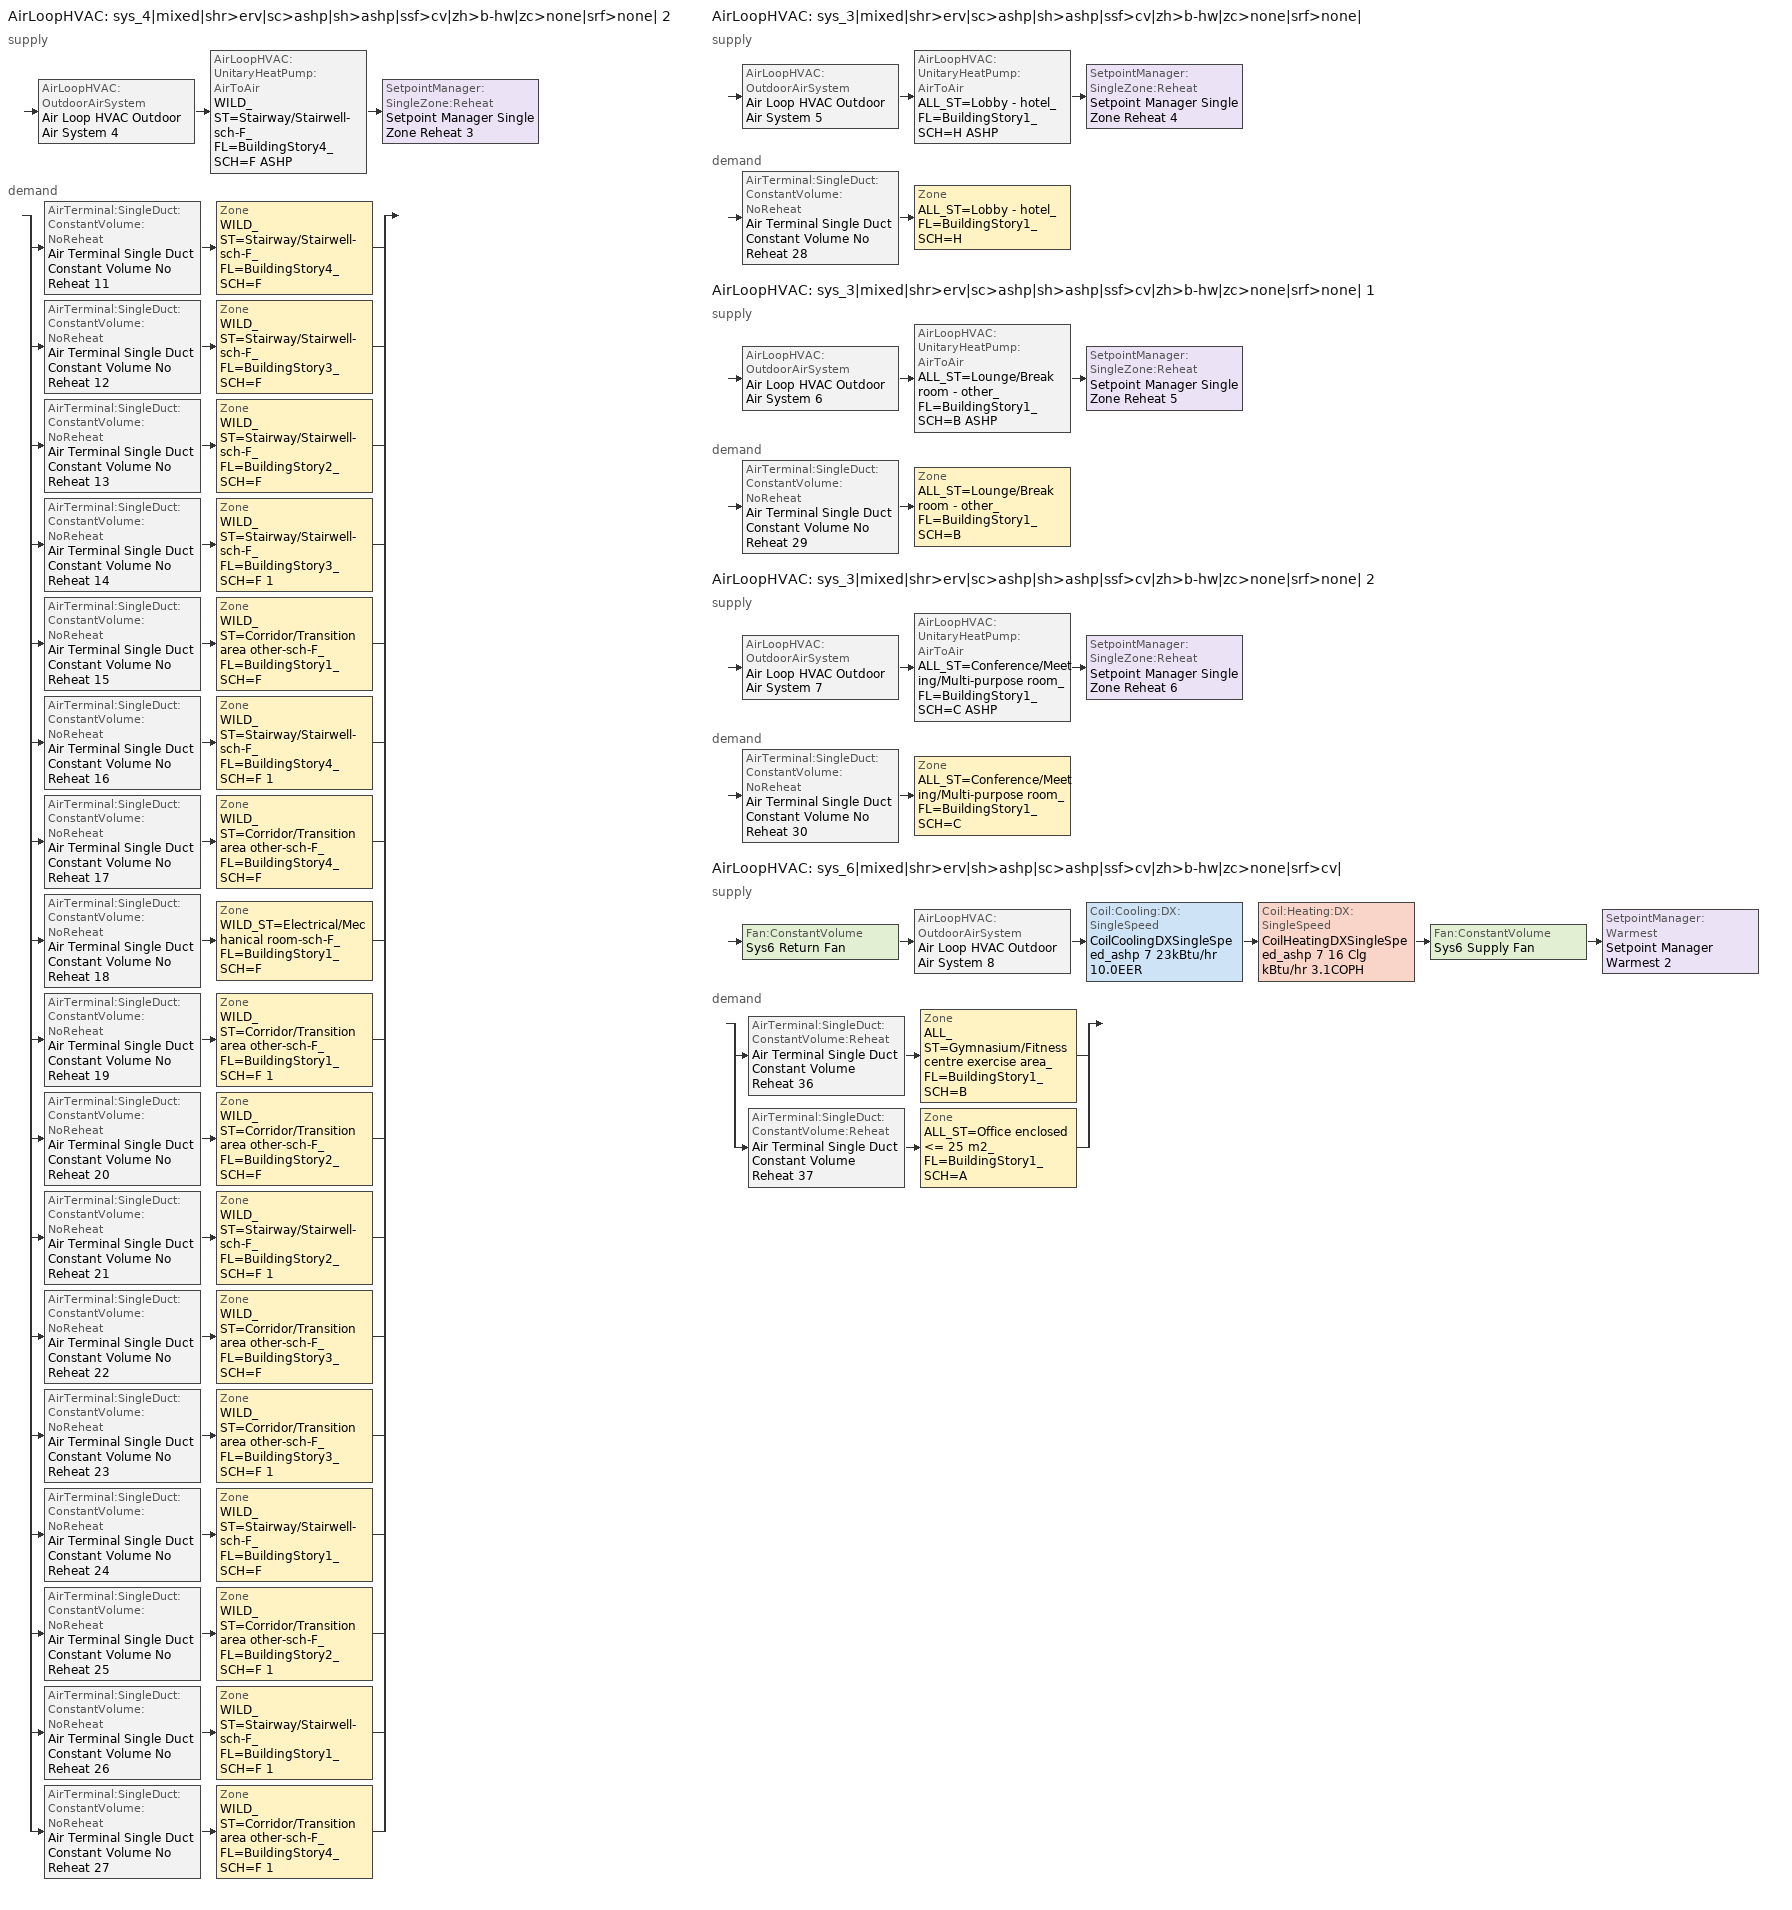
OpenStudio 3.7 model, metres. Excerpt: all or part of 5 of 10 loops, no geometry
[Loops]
AirLoopHVAC 'sys_4|mixed|shr>erv|sc>ashp|sh>ashp|ssf>cv|zh>b-hw|zc>none|srf>none| 2'
 supply: AirLoopHVAC:OutdoorAirSystem 'Air Loop HVAC Outdoor Air System 4' > AirLoopHVAC:UnitaryHeatPump:AirToAir 'WILD_ST=Stairway/Stairwell-sch-F_FL=BuildingStory4_SCH=F ASHP' > SetpointManager:SingleZone:Reheat 'Setpoint Manager Single Zone Reheat 3'
 demand: split
  | AirTerminal:SingleDuct:ConstantVolume:NoReheat 'Air Terminal Single Duct Constant Volume No Reheat 11' > Zone 'WILD_ST=Stairway/Stairwell-sch-F_FL=BuildingStory4_SCH=F'
  | AirTerminal:SingleDuct:ConstantVolume:NoReheat 'Air Terminal Single Duct Constant Volume No Reheat 12' > Zone 'WILD_ST=Stairway/Stairwell-sch-F_FL=BuildingStory3_SCH=F'
  | AirTerminal:SingleDuct:ConstantVolume:NoReheat 'Air Terminal Single Duct Constant Volume No Reheat 13' > Zone 'WILD_ST=Stairway/Stairwell-sch-F_FL=BuildingStory2_SCH=F'
  | AirTerminal:SingleDuct:ConstantVolume:NoReheat 'Air Terminal Single Duct Constant Volume No Reheat 14' > Zone 'WILD_ST=Stairway/Stairwell-sch-F_FL=BuildingStory3_SCH=F 1'
  | AirTerminal:SingleDuct:ConstantVolume:NoReheat 'Air Terminal Single Duct Constant Volume No Reheat 15' > Zone 'WILD_ST=Corridor/Transition area other-sch-F_FL=BuildingStory1_SCH=F'
  | AirTerminal:SingleDuct:ConstantVolume:NoReheat 'Air Terminal Single Duct Constant Volume No Reheat 16' > Zone 'WILD_ST=Stairway/Stairwell-sch-F_FL=BuildingStory4_SCH=F 1'
  | AirTerminal:SingleDuct:ConstantVolume:NoReheat 'Air Terminal Single Duct Constant Volume No Reheat 17' > Zone 'WILD_ST=Corridor/Transition area other-sch-F_FL=BuildingStory4_SCH=F'
  | AirTerminal:SingleDuct:ConstantVolume:NoReheat 'Air Terminal Single Duct Constant Volume No Reheat 18' > Zone 'WILD_ST=Electrical/Mechanical room-sch-F_FL=BuildingStory1_SCH=F'
  | AirTerminal:SingleDuct:ConstantVolume:NoReheat 'Air Terminal Single Duct Constant Volume No Reheat 19' > Zone 'WILD_ST=Corridor/Transition area other-sch-F_FL=BuildingStory1_SCH=F 1'
  | AirTerminal:SingleDuct:ConstantVolume:NoReheat 'Air Terminal Single Duct Constant Volume No Reheat 20' > Zone 'WILD_ST=Corridor/Transition area other-sch-F_FL=BuildingStory2_SCH=F'
  | AirTerminal:SingleDuct:ConstantVolume:NoReheat 'Air Terminal Single Duct Constant Volume No Reheat 21' > Zone 'WILD_ST=Stairway/Stairwell-sch-F_FL=BuildingStory2_SCH=F 1'
  | AirTerminal:SingleDuct:ConstantVolume:NoReheat 'Air Terminal Single Duct Constant Volume No Reheat 22' > Zone 'WILD_ST=Corridor/Transition area other-sch-F_FL=BuildingStory3_SCH=F'
  | AirTerminal:SingleDuct:ConstantVolume:NoReheat 'Air Terminal Single Duct Constant Volume No Reheat 23' > Zone 'WILD_ST=Corridor/Transition area other-sch-F_FL=BuildingStory3_SCH=F 1'
  | AirTerminal:SingleDuct:ConstantVolume:NoReheat 'Air Terminal Single Duct Constant Volume No Reheat 24' > Zone 'WILD_ST=Stairway/Stairwell-sch-F_FL=BuildingStory1_SCH=F'
  | AirTerminal:SingleDuct:ConstantVolume:NoReheat 'Air Terminal Single Duct Constant Volume No Reheat 25' > Zone 'WILD_ST=Corridor/Transition area other-sch-F_FL=BuildingStory2_SCH=F 1'
  | AirTerminal:SingleDuct:ConstantVolume:NoReheat 'Air Terminal Single Duct Constant Volume No Reheat 26' > Zone 'WILD_ST=Stairway/Stairwell-sch-F_FL=BuildingStory1_SCH=F 1'
  | AirTerminal:SingleDuct:ConstantVolume:NoReheat 'Air Terminal Single Duct Constant Volume No Reheat 27' > Zone 'WILD_ST=Corridor/Transition area other-sch-F_FL=BuildingStory4_SCH=F 1'
AirLoopHVAC 'sys_3|mixed|shr>erv|sc>ashp|sh>ashp|ssf>cv|zh>b-hw|zc>none|srf>none|'
 supply: AirLoopHVAC:OutdoorAirSystem 'Air Loop HVAC Outdoor Air System 5' > AirLoopHVAC:UnitaryHeatPump:AirToAir 'ALL_ST=Lobby - hotel_FL=BuildingStory1_SCH=H ASHP' > SetpointManager:SingleZone:Reheat 'Setpoint Manager Single Zone Reheat 4'
 demand: AirTerminal:SingleDuct:ConstantVolume:NoReheat 'Air Terminal Single Duct Constant Volume No Reheat 28' > Zone 'ALL_ST=Lobby - hotel_FL=BuildingStory1_SCH=H'
AirLoopHVAC 'sys_3|mixed|shr>erv|sc>ashp|sh>ashp|ssf>cv|zh>b-hw|zc>none|srf>none| 1'
 supply: AirLoopHVAC:OutdoorAirSystem 'Air Loop HVAC Outdoor Air System 6' > AirLoopHVAC:UnitaryHeatPump:AirToAir 'ALL_ST=Lounge/Break room - other_FL=BuildingStory1_SCH=B ASHP' > SetpointManager:SingleZone:Reheat 'Setpoint Manager Single Zone Reheat 5'
 demand: AirTerminal:SingleDuct:ConstantVolume:NoReheat 'Air Terminal Single Duct Constant Volume No Reheat 29' > Zone 'ALL_ST=Lounge/Break room - other_FL=BuildingStory1_SCH=B'
AirLoopHVAC 'sys_3|mixed|shr>erv|sc>ashp|sh>ashp|ssf>cv|zh>b-hw|zc>none|srf>none| 2'
 supply: AirLoopHVAC:OutdoorAirSystem 'Air Loop HVAC Outdoor Air System 7' > AirLoopHVAC:UnitaryHeatPump:AirToAir 'ALL_ST=Conference/Meeting/Multi-purpose room_FL=BuildingStory1_SCH=C ASHP' > SetpointManager:SingleZone:Reheat 'Setpoint Manager Single Zone Reheat 6'
 demand: AirTerminal:SingleDuct:ConstantVolume:NoReheat 'Air Terminal Single Duct Constant Volume No Reheat 30' > Zone 'ALL_ST=Conference/Meeting/Multi-purpose room_FL=BuildingStory1_SCH=C'
AirLoopHVAC 'sys_6|mixed|shr>erv|sh>ashp|sc>ashp|ssf>cv|zh>b-hw|zc>none|srf>cv|'
 supply: Fan:ConstantVolume 'Sys6 Return Fan' > AirLoopHVAC:OutdoorAirSystem 'Air Loop HVAC Outdoor Air System 8' > Coil:Cooling:DX:SingleSpeed 'CoilCoolingDXSingleSpeed_ashp 7 23kBtu/hr 10.0EER' > Coil:Heating:DX:SingleSpeed 'CoilHeatingDXSingleSpeed_ashp 7 16 Clg kBtu/hr 3.1COPH' > Fan:ConstantVolume 'Sys6 Supply Fan' > SetpointManager:Warmest 'Setpoint Manager Warmest 2'
 demand: split
  | AirTerminal:SingleDuct:ConstantVolume:Reheat 'Air Terminal Single Duct Constant Volume Reheat 36' > Zone 'ALL_ST=Gymnasium/Fitness centre exercise area_FL=BuildingStory1_SCH=B'
  | AirTerminal:SingleDuct:ConstantVolume:Reheat 'Air Terminal Single Duct Constant Volume Reheat 37' > Zone 'ALL_ST=Office enclosed <= 25 m2_FL=BuildingStory1_SCH=A'
[Sizing:Zone] Zone Cooling Design Supply Air Temperature Input Method=TemperatureDifference; Zone Cooling Design Supply Air Temperature {C}=14; Zone Cooling Design Supply Air Temperature Difference {deltaC}=11; Zone Heating Design Supply Air Temperature Input Method=TemperatureDifference; Zone Heating Design Supply Air Temperature {C}=40; Zone Heating Design Supply Air Temperature Difference {deltaC}=21; Zone Cooling Design Supply Air Humidity Ratio {kg-H2O/kg-air}=0.0085; Zone Heating Design Supply Air Humidity Ratio {kg-H2O/kg-air}=0.008; Zone Heating Sizing Factor=1.3; Zone Cooling Sizing Factor=1; Cooling Design Air Flow Method=DesignDay; Heating Design Air Flow Method=DesignDay; Account for Dedicated Outdoor Air System=No; Dedicated Outdoor Air System Control Strategy=NeutralSupplyAir; Dedicated Outdoor Air Low Setpoint Temperature for Design {C}=autosize; Dedicated Outdoor Air High Setpoint Temperature for Design {C}=autosize; Zone Load Sizing Method=Sensible Load Only No Latent Load; Zone Latent Cooling Design Supply Air Humidity Ratio Input Method=HumidityRatioDifference; Zone Cooling Design Supply Air Humidity Ratio Difference {kgWater/kgDryAir}=0.005; Zone Latent Heating Design Supply Air Humidity Ratio Input Method=HumidityRatioDifference; Zone Humidification Design Supply Air Humidity Ratio Difference {kgWater/kgDryAir}=0.005
ALL_ST=Lobby - hotel_FL=BuildingStory1_SCH=H; ALL_ST=Lounge/Break room - other_FL=BuildingStory1_SCH=B; ALL_ST=Gymnasium/Fitness centre exercise area_FL=BuildingStory1_SCH=B; ALL_ST=Conference/Meeting/Multi-purpose room_FL=BuildingStory1_SCH=C; ALL_ST=Office enclosed <= 25 m2_FL=BuildingStory1_SCH=A; WILD_ST=Stairway/Stairwell-sch-F_FL=BuildingStory4_SCH=F; WILD_ST=Stairway/Stairwell-sch-F_FL=BuildingStory3_SCH=F; WILD_ST=Stairway/Stairwell-sch-F_FL=BuildingStory2_SCH=F; WILD_ST=Stairway/Stairwell-sch-F_FL=BuildingStory3_SCH=F 1; WILD_ST=Corridor/Transition area other-sch-F_FL=BuildingStory1_SCH=F; WILD_ST=Stairway/Stairwell-sch-F_FL=BuildingStory4_SCH=F 1; WILD_ST=Corridor/Transition area other-sch-F_FL=BuildingStory4_SCH=F; WILD_ST=Electrical/Mechanical room-sch-F_FL=BuildingStory1_SCH=F; WILD_ST=Corridor/Transition area other-sch-F_FL=BuildingStory1_SCH=F 1; WILD_ST=Corridor/Transition area other-sch-F_FL=BuildingStory2_SCH=F; WILD_ST=Stairway/Stairwell-sch-F_FL=BuildingStory2_SCH=F 1; WILD_ST=Corridor/Transition area other-sch-F_FL=BuildingStory3_SCH=F; WILD_ST=Corridor/Transition area other-sch-F_FL=BuildingStory3_SCH=F 1; WILD_ST=Stairway/Stairwell-sch-F_FL=BuildingStory1_SCH=F; WILD_ST=Corridor/Transition area other-sch-F_FL=BuildingStory2_SCH=F 1; WILD_ST=Stairway/Stairwell-sch-F_FL=BuildingStory1_SCH=F 1; WILD_ST=Corridor/Transition area other-sch-F_FL=BuildingStory4_SCH=F 1
[Zone equipment]
ALL_ST=Lobby - hotel_FL=BuildingStory1_SCH=H: Zone HVAC Baseboard Convective Water 63, Air Terminal Single Duct Constant Volume No Reheat 28
ALL_ST=Lounge/Break room - other_FL=BuildingStory1_SCH=B: Zone HVAC Baseboard Convective Water 64, Air Terminal Single Duct Constant Volume No Reheat 29
ALL_ST=Gymnasium/Fitness centre exercise area_FL=BuildingStory1_SCH=B: Zone HVAC Baseboard Convective Water 66, Air Terminal Single Duct Constant Volume Reheat 36
ALL_ST=Conference/Meeting/Multi-purpose room_FL=BuildingStory1_SCH=C: Zone HVAC Baseboard Convective Water 65, Air Terminal Single Duct Constant Volume No Reheat 30
ALL_ST=Office enclosed <= 25 m2_FL=BuildingStory1_SCH=A: Zone HVAC Baseboard Convective Water 67, Air Terminal Single Duct Constant Volume Reheat 37
WILD_ST=Stairway/Stairwell-sch-F_FL=BuildingStory4_SCH=F: Zone HVAC Baseboard Convective Water 46, Air Terminal Single Duct Constant Volume No Reheat 11
WILD_ST=Stairway/Stairwell-sch-F_FL=BuildingStory3_SCH=F: Zone HVAC Baseboard Convective Water 47, Air Terminal Single Duct Constant Volume No Reheat 12
WILD_ST=Stairway/Stairwell-sch-F_FL=BuildingStory2_SCH=F: Zone HVAC Baseboard Convective Water 48, Air Terminal Single Duct Constant Volume No Reheat 13
WILD_ST=Stairway/Stairwell-sch-F_FL=BuildingStory3_SCH=F 1: Zone HVAC Baseboard Convective Water 49, Air Terminal Single Duct Constant Volume No Reheat 14
WILD_ST=Corridor/Transition area other-sch-F_FL=BuildingStory1_SCH=F: Zone HVAC Baseboard Convective Water 50, Air Terminal Single Duct Constant Volume No Reheat 15
WILD_ST=Stairway/Stairwell-sch-F_FL=BuildingStory4_SCH=F 1: Zone HVAC Baseboard Convective Water 51, Air Terminal Single Duct Constant Volume No Reheat 16
WILD_ST=Corridor/Transition area other-sch-F_FL=BuildingStory4_SCH=F: Zone HVAC Baseboard Convective Water 52, Air Terminal Single Duct Constant Volume No Reheat 17
WILD_ST=Electrical/Mechanical room-sch-F_FL=BuildingStory1_SCH=F: Zone HVAC Baseboard Convective Water 53, Air Terminal Single Duct Constant Volume No Reheat 18
WILD_ST=Corridor/Transition area other-sch-F_FL=BuildingStory1_SCH=F 1: Zone HVAC Baseboard Convective Water 54, Air Terminal Single Duct Constant Volume No Reheat 19
WILD_ST=Corridor/Transition area other-sch-F_FL=BuildingStory2_SCH=F: Zone HVAC Baseboard Convective Water 55, Air Terminal Single Duct Constant Volume No Reheat 20
WILD_ST=Stairway/Stairwell-sch-F_FL=BuildingStory2_SCH=F 1: Zone HVAC Baseboard Convective Water 56, Air Terminal Single Duct Constant Volume No Reheat 21
WILD_ST=Corridor/Transition area other-sch-F_FL=BuildingStory3_SCH=F: Zone HVAC Baseboard Convective Water 57, Air Terminal Single Duct Constant Volume No Reheat 22
WILD_ST=Corridor/Transition area other-sch-F_FL=BuildingStory3_SCH=F 1: Zone HVAC Baseboard Convective Water 58, Air Terminal Single Duct Constant Volume No Reheat 23
WILD_ST=Stairway/Stairwell-sch-F_FL=BuildingStory1_SCH=F: Zone HVAC Baseboard Convective Water 59, Air Terminal Single Duct Constant Volume No Reheat 24
WILD_ST=Corridor/Transition area other-sch-F_FL=BuildingStory2_SCH=F 1: Zone HVAC Baseboard Convective Water 60, Air Terminal Single Duct Constant Volume No Reheat 25
WILD_ST=Stairway/Stairwell-sch-F_FL=BuildingStory1_SCH=F 1: Zone HVAC Baseboard Convective Water 61, Air Terminal Single Duct Constant Volume No Reheat 26
WILD_ST=Corridor/Transition area other-sch-F_FL=BuildingStory4_SCH=F 1: Zone HVAC Baseboard Convective Water 62, Air Terminal Single Duct Constant Volume No Reheat 27
[AirLoopHVAC] Design Supply Air Flow Rate {m3/s}=autosize; Design Return Air Flow Fraction of Supply Air Flow=1
Name | Availability Schedule
sys_4|mixed|shr>erv|sc>ashp|sh>ashp|ssf>cv|zh>b-hw|zc>none|srf>none| 2 | sys_4|mixed|shr>none|sc>ashp|sh>ashp|ssf>cv|zh>b-hw|zc>none|srf>none| 2 Occ Sch
sys_3|mixed|shr>erv|sc>ashp|sh>ashp|ssf>cv|zh>b-hw|zc>none|srf>none| | sys_3|mixed|shr>none|sc>ashp|sh>ashp|ssf>cv|zh>b-hw|zc>none|srf>none| Occ Sch
sys_3|mixed|shr>erv|sc>ashp|sh>ashp|ssf>cv|zh>b-hw|zc>none|srf>none| 1 | sys_3|mixed|shr>none|sc>ashp|sh>ashp|ssf>cv|zh>b-hw|zc>none|srf>none| 1 Occ Sch
sys_3|mixed|shr>erv|sc>ashp|sh>ashp|ssf>cv|zh>b-hw|zc>none|srf>none| 2 | sys_3|mixed|shr>none|sc>ashp|sh>ashp|ssf>cv|zh>b-hw|zc>none|srf>none| 2 Occ Sch
sys_6|mixed|shr>erv|sh>ashp|sc>ashp|ssf>cv|zh>b-hw|zc>none|srf>cv| | sys_6|mixed|shr>none|sh>ashp|sc>ashp|ssf>cv|zh>b-hw|zc>none|srf>cv| Occ Sch
[Sizing:System] Design Outdoor Air Flow Rate {m3/s}=Autosize; Preheat Design Temperature {C}=7; Preheat Design Humidity Ratio {kg-H2O/kg-Air}=0.008; Precool Design Humidity Ratio {kg-H2O/kg-Air}=0.008; Central Cooling Design Supply Air Temperature {C}=13; 100% Outdoor Air in Cooling=No; 100% Outdoor Air in Heating=No; Central Cooling Design Supply Air Humidity Ratio {kg-H2O/kg-Air}=0.0085; Zone Maximum Outdoor Air Fraction=1; Cooling Supply Air Flow Rate Per Floor Area {m3/s-m2}=0.00996765; Cooling Fraction of Autosized Cooling Supply Air Flow Rate=1; Cooling Supply Air Flow Rate Per Unit Cooling Capacity {m3/s-W}=3.94755e-05; Heating Supply Air Flow Rate Per Floor Area {m3/s-m2}=0.00996765; Heating Fraction of Autosized Heating Supply Air Flow Rate=1; Heating Fraction of Autosized Cooling Supply Air Flow Rate=1; Heating Supply Air Flow Rate Per Unit Heating Capacity {m3/s-W}=3.15882e-05; Cooling Design Capacity Method=CoolingDesignCapacity; Cooling Design Capacity {W}=autosize; Cooling Design Capacity Per Floor Area {W/m2}=234.7; Fraction of Autosized Cooling Design Capacity=1; Heating Design Capacity Method=HeatingDesignCapacity; Heating Design Capacity {W}=autosize; Heating Design Capacity Per Floor Area {W/m2}=157; Fraction of Autosized Heating Design Capacity=1; Central Cooling Capacity Control Method=OnOff; Occupant Diversity=autosize
Name | Type of Load to Size On | Central Heating Maximum System Air Flow Ratio | Precool Design Temperature {C} | Central Heating Design Supply Air Temperature {C} | Sizing Option | Central Heating Design Supply Air Humidity Ratio {kg-H2O/kg-Air} | Cooling Design Air Flow Method | Cooling Design Air Flow Rate {m3/s} | Heating Design Air Flow Method | Heating Design Air Flow Rate {m3/s} | System Outdoor Air Method
sys_4|mixed|shr>erv|sc>ashp|sh>ashp|ssf>cv|zh>b-hw|zc>none|srf>none| 2; sys_3|mixed|shr>erv|sc>ashp|sh>ashp|ssf>cv|zh>b-hw|zc>none|srf>none|; sys_3|mixed|shr>erv|sc>ashp|sh>ashp|ssf>cv|zh>b-hw|zc>none|srf>none| 1; sys_3|mixed|shr>erv|sc>ashp|sh>ashp|ssf>cv|zh>b-hw|zc>none|srf>none| 2 | Sensible | 1 | 13 | 43 | NonCoincident | 0.008 | DesignDay | 0 | DesignDay | 0 | ZoneSum
sys_6|mixed|shr>erv|sh>ashp|sc>ashp|ssf>cv|zh>b-hw|zc>none|srf>cv| |  | 0.3 | 12.8 | 13.1
[Fan:ConstantVolume] Availability Schedule=Always On Discrete; Fan Total Efficiency=0.39975; Pressure Rise {Pa}=640; Maximum Flow Rate {m3/s}=AutoSize; Motor Efficiency=0.615
Sys6 Supply Fan; Sys6 Return Fan
[Coil:Heating:DX:SingleSpeed] Availability Schedule=Always On Discrete; Rated Air Flow Rate {m3/s}=Autosize; Rated Supply Fan Power Per Volume Flow Rate 2017 {W/(m3/s)}=773.3; Rated Supply Fan Power Per Volume Flow Rate 2023 {W/(m3/s)}=934.4; Total Heating Capacity Function of Temperature Curve=DXHEAT-NECB2011-REF-CAPFT; Total Heating Capacity Function of Flow Fraction Curve=DXHEAT-NECB2011-REF-CAPFFLOW; Energy Input Ratio Function of Temperature Curve=DXHEAT-NECB2011-REF-EIRFT; Energy Input Ratio Function of Flow Fraction Curve=DXHEAT-NECB2011-REF-EIRFFLOW; Part Load Fraction Correlation Curve=DXHEAT-NECB2011-REF-PLFFPLR; Minimum Outdoor Dry-Bulb Temperature for Compressor Operation {C}=-10; Defrost Strategy=Resistive; Defrost Control=Timed; Defrost Time Period Fraction=0.166667; Resistive Defrost Heater Capacity {W}=2000
Name | Rated Total Heating Capacity {W} | Rated COP {W/W}
CoilHeatingDXSingleSpeed_ashp 3 103 Clg kBtu/hr 3.3COPH | 30295.3 | 3.55509
CoilHeatingDXSingleSpeed_ashp 4 17 Clg kBtu/hr 3.1COPH | 4851.26 | 3.29979
CoilHeatingDXSingleSpeed_ashp 5 22 Clg kBtu/hr 3.1COPH | 6542.1 | 3.30244
CoilHeatingDXSingleSpeed_ashp 6 13 Clg kBtu/hr 3.1COPH | 3667.49 | 3.29794
CoilHeatingDXSingleSpeed_ashp 7 16 Clg kBtu/hr 3.1COPH | 4827.87 | 3.29976
[Coil:Cooling:DX:SingleSpeed] Availability Schedule=Always On Discrete; Rated Total Cooling Capacity {W}=autosize; Rated Sensible Heat Ratio=autosize; Rated Air Flow Rate {m3/s}=autosize; Rated Evaporator Fan Power Per Volume Flow Rate 2017 {W/(m3/s)}=773.3; Rated Evaporator Fan Power Per Volume Flow Rate 2023 {W/(m3/s)}=934.4; Total Cooling Capacity Function of Temperature Curve=DXCOOL-NECB2011-REF-CAPFT; Total Cooling Capacity Function of Flow Fraction Curve=DXCOOL-NECB2011-REF-CAPFFLOW; Energy Input Ratio Function of Temperature Curve=DXCOOL-NECB2011-REF-COOLEIRFT; Energy Input Ratio Function of Flow Fraction Curve=DXCOOL-NECB2011-REF-COOLEIRFFLOW; Part Load Fraction Correlation Curve=DXCOOL-NECB2011-REF-COOLPLFFPLR; Minimum Outdoor Dry-Bulb Temperature for Compressor Operation {C}=-25; Nominal Time for Condensate Removal to Begin {s}=0; Ratio of Initial Moisture Evaporation Rate and Steady State Latent Capacity=0; Maximum Cycling Rate {cycles/hr}=0; Latent Capacity Time Constant {s}=0; Condenser Type=AirCooled; Evaporative Condenser Effectiveness=0.9; Evaporative Condenser Air Flow Rate {m3/s}=autosize; Evaporative Condenser Pump Rated Power Consumption {W}=autosize; Crankcase Heater Capacity {W}=0; Maximum Outdoor Dry-Bulb Temperature for Crankcase Heater Operation {C}=10; Basin Heater Capacity {W/K}=0; Basin Heater Setpoint Temperature {C}=2
Name | Rated COP {W/W}
CoilCoolingDXSingleSpeed_ashp 3 143kBtu/hr 10.6EER | 3.66654
CoilCoolingDXSingleSpeed_ashp 4 23kBtu/hr 10.0EER; CoilCoolingDXSingleSpeed_ashp 5 31kBtu/hr 10.0EER; CoilCoolingDXSingleSpeed_ashp 6 17kBtu/hr 10.0EER; CoilCoolingDXSingleSpeed_ashp 7 23kBtu/hr 10.0EER | 3.46672
[Controller:OutdoorAir] Minimum Outdoor Air Flow Rate {m3/s}=autosize; Maximum Outdoor Air Flow Rate {m3/s}=Autosize; Economizer Control Action Type=ModulateFlow; Lockout Type=NoLockout; Minimum Limit Type=FixedMinimum; High Humidity Control=No; Heat Recovery Bypass Control Type=BypassWhenOAFlowGreaterThanMinimum; Economizer Operation Staging=InterlockedWithMechanicalCooling
Name | Economizer Control Type | Minimum Outdoor Air Schedule | Controller Mechanical Ventilation | Economizer Maximum Limit Dry-Bulb Temperature {C} | Economizer Maximum Limit Enthalpy {J/kg} | Economizer Minimum Limit Dry-Bulb Temperature {C}
Controller Outdoor Air 4 | DifferentialEnthalpy | sys_4|mixed|shr>none|sc>ashp|sh>ashp|ssf>cv|zh>b-hw|zc>none|srf>none| 2 Occ Sch | Controller Mechanical Ventilation 4
Controller Outdoor Air 5 | NoEconomizer | sys_3|mixed|shr>none|sc>ashp|sh>ashp|ssf>cv|zh>b-hw|zc>none|srf>none| Occ Sch | Controller Mechanical Ventilation 5 | 28 | 64000 | -100
Controller Outdoor Air 6 | NoEconomizer | sys_3|mixed|shr>none|sc>ashp|sh>ashp|ssf>cv|zh>b-hw|zc>none|srf>none| 1 Occ Sch | Controller Mechanical Ventilation 6 | 28 | 64000 | -100
Controller Outdoor Air 7 | NoEconomizer | sys_3|mixed|shr>none|sc>ashp|sh>ashp|ssf>cv|zh>b-hw|zc>none|srf>none| 2 Occ Sch | Controller Mechanical Ventilation 7 | 28 | 64000 | -100
Controller Outdoor Air 8 | NoEconomizer | sys_6|mixed|shr>none|sh>ashp|sc>ashp|ssf>cv|zh>b-hw|zc>none|srf>cv| Occ Sch | Controller Mechanical Ventilation 8 | 28 | 64000 | -100
[Controller:MechanicalVentilation] Availability Schedule=Always On Discrete; System Outdoor Air Method=ZoneSum
Controller Mechanical Ventilation 4; Controller Mechanical Ventilation 5; Controller Mechanical Ventilation 6; Controller Mechanical Ventilation 7; Controller Mechanical Ventilation 8
[AirLoopHVAC:OutdoorAirSystem]
Name | Controller
Air Loop HVAC Outdoor Air System 4 | Controller Outdoor Air 4
Air Loop HVAC Outdoor Air System 5 | Controller Outdoor Air 5
Air Loop HVAC Outdoor Air System 6 | Controller Outdoor Air 6
Air Loop HVAC Outdoor Air System 7 | Controller Outdoor Air 7
Air Loop HVAC Outdoor Air System 8 | Controller Outdoor Air 8
[SetpointManager:Warmest]
Setpoint Manager Warmest 2: Control Variable=Temperature; Minimum Setpoint Temperature {C}=13; Maximum Setpoint Temperature {C}=24; Strategy=MaximumTemperature; Setpoint Node or NodeList=sys_6|mixed|shr>erv|sh>ashp|sc>ashp|ssf>cv|zh>b-hw|zc>none|srf>cv| Supply Outlet Node
[Coil:Heating:Electric] Availability Schedule=Always On Discrete
Coil Heating Electric 38; Coil Heating Electric 39; Coil Heating Electric 40; Coil Heating Electric 41; Coil Heating Electric 42; Coil Heating Electric 43
[AirTerminal:SingleDuct:ConstantVolume:Reheat] Availability Schedule=Always On Discrete; Maximum Air Flow Rate {m3/s}=autosize; Maximum Hot Water or Steam Flow Rate {m3/s}=autosize; Minimum Hot Water or Steam Flow Rate {m3/s}=0; Convergence Tolerance=0.001; Maximum Reheat Air Temperature {C}=35
Name | Reheat Coil
Air Terminal Single Duct Constant Volume Reheat 36 | Coil Heating Electric 42
Air Terminal Single Duct Constant Volume Reheat 37 | Coil Heating Electric 43
[Fan:OnOff] Availability Schedule=Always On Discrete; Fan Total Efficiency=0.39975; Pressure Rise {Pa}=622.722; Maximum Flow Rate {m3/s}=autosize; Motor Efficiency=0.615; Motor In Airstream Fraction=1
Name | Fan Power Ratio Function of Speed Ratio Curve | Fan Efficiency Ratio Function of Speed Ratio Curve
Fan On Off 3 | Fan On Off Power Curve 2 | Fan On Off Efficiency Curve 2
Fan On Off 4 | Fan On Off Power Curve 3 | Fan On Off Efficiency Curve 3
Fan On Off 5 | Fan On Off Power Curve 4 | Fan On Off Efficiency Curve 4
Fan On Off 6 | Fan On Off Power Curve 5 | Fan On Off Efficiency Curve 5
[AirLoopHVAC:UnitaryHeatPump:AirToAir] Availability Schedule=Always On Discrete; Supply Air Flow Rate During Cooling Operation {m3/s}=Autosize; Supply Air Flow Rate During Heating Operation {m3/s}=Autosize; Maximum Supply Air Temperature from Supplemental Heater {C}=Autosize
Name | Controlling Zone or Thermostat Location | Supply Air Fan | Heating Coil | Cooling Coil | Supplemental Heating Coil | Supply Air Fan Operating Mode Schedule
WILD_ST=Stairway/Stairwell-sch-F_FL=BuildingStory4_SCH=F ASHP | WILD_ST=Stairway/Stairwell-sch-F_FL=BuildingStory4_SCH=F | Fan On Off 3 | CoilHeatingDXSingleSpeed_ashp 3 103 Clg kBtu/hr 3.3COPH | CoilCoolingDXSingleSpeed_ashp 3 143kBtu/hr 10.6EER | Coil Heating Electric 38 | sys_4|mixed|shr>none|sc>ashp|sh>ashp|ssf>cv|zh>b-hw|zc>none|srf>none| 2 Occ Sch
ALL_ST=Lobby - hotel_FL=BuildingStory1_SCH=H ASHP | ALL_ST=Lobby - hotel_FL=BuildingStory1_SCH=H | Fan On Off 4 | CoilHeatingDXSingleSpeed_ashp 4 17 Clg kBtu/hr 3.1COPH | CoilCoolingDXSingleSpeed_ashp 4 23kBtu/hr 10.0EER | Coil Heating Electric 39 | sys_3|mixed|shr>none|sc>ashp|sh>ashp|ssf>cv|zh>b-hw|zc>none|srf>none| Occ Sch
ALL_ST=Lounge/Break room - other_FL=BuildingStory1_SCH=B ASHP | ALL_ST=Lounge/Break room - other_FL=BuildingStory1_SCH=B | Fan On Off 5 | CoilHeatingDXSingleSpeed_ashp 5 22 Clg kBtu/hr 3.1COPH | CoilCoolingDXSingleSpeed_ashp 5 31kBtu/hr 10.0EER | Coil Heating Electric 40 | sys_3|mixed|shr>none|sc>ashp|sh>ashp|ssf>cv|zh>b-hw|zc>none|srf>none| 1 Occ Sch
ALL_ST=Conference/Meeting/Multi-purpose room_FL=BuildingStory1_SCH=C ASHP | ALL_ST=Conference/Meeting/Multi-purpose room_FL=BuildingStory1_SCH=C | Fan On Off 6 | CoilHeatingDXSingleSpeed_ashp 6 13 Clg kBtu/hr 3.1COPH | CoilCoolingDXSingleSpeed_ashp 6 17kBtu/hr 10.0EER | Coil Heating Electric 41 | sys_3|mixed|shr>none|sc>ashp|sh>ashp|ssf>cv|zh>b-hw|zc>none|srf>none| 2 Occ Sch
[SetpointManager:SingleZone:Reheat] Minimum Supply Air Temperature {C}=13; Maximum Supply Air Temperature {C}=43
Name | Control Zone | Setpoint Node or NodeList
Setpoint Manager Single Zone Reheat 3 | WILD_ST=Stairway/Stairwell-sch-F_FL=BuildingStory4_SCH=F | sys_4|mixed|shr>erv|sc>ashp|sh>ashp|ssf>cv|zh>b-hw|zc>none|srf>none| 2 Supply Outlet Node
Setpoint Manager Single Zone Reheat 4 | ALL_ST=Lobby - hotel_FL=BuildingStory1_SCH=H | sys_3|mixed|shr>erv|sc>ashp|sh>ashp|ssf>cv|zh>b-hw|zc>none|srf>none| Supply Outlet Node
Setpoint Manager Single Zone Reheat 5 | ALL_ST=Lounge/Break room - other_FL=BuildingStory1_SCH=B | sys_3|mixed|shr>erv|sc>ashp|sh>ashp|ssf>cv|zh>b-hw|zc>none|srf>none| 1 Supply Outlet Node
Setpoint Manager Single Zone Reheat 6 | ALL_ST=Conference/Meeting/Multi-purpose room_FL=BuildingStory1_SCH=C | sys_3|mixed|shr>erv|sc>ashp|sh>ashp|ssf>cv|zh>b-hw|zc>none|srf>none| 2 Supply Outlet Node
[AirTerminal:SingleDuct:ConstantVolume:NoReheat] Availability Schedule=Always On Discrete; Maximum Air Flow Rate {m3/s}=AutoSize
Air Terminal Single Duct Constant Volume No Reheat 11; Air Terminal Single Duct Constant Volume No Reheat 12; Air Terminal Single Duct Constant Volume No Reheat 13; Air Terminal Single Duct Constant Volume No Reheat 14; Air Terminal Single Duct Constant Volume No Reheat 15; Air Terminal Single Duct Constant Volume No Reheat 16; Air Terminal Single Duct Constant Volume No Reheat 17; Air Terminal Single Duct Constant Volume No Reheat 18; Air Terminal Single Duct Constant Volume No Reheat 19; Air Terminal Single Duct Constant Volume No Reheat 20; Air Terminal Single Duct Constant Volume No Reheat 21; Air Terminal Single Duct Constant Volume No Reheat 22; Air Terminal Single Duct Constant Volume No Reheat 23; Air Terminal Single Duct Constant Volume No Reheat 24; Air Terminal Single Duct Constant Volume No Reheat 25; Air Terminal Single Duct Constant Volume No Reheat 26; Air Terminal Single Duct Constant Volume No Reheat 27; Air Terminal Single Duct Constant Volume No Reheat 28; Air Terminal Single Duct Constant Volume No Reheat 29; Air Terminal Single Duct Constant Volume No Reheat 30
[Schedule:Ruleset]
Name | Default Day Schedule | Summer Design Day Schedule | Winter Design Day Schedule
sys_3|mixed|shr>none|sc>ashp|sh>ashp|ssf>cv|zh>b-hw|zc>none|srf>none| Occ Sch | sys_3|mixed|shr>none|sc>ashp|sh>ashp|ssf>cv|zh>b-hw|zc>none|srf>none| Occ Sch Default | sys_3|mixed|shr>none|sc>ashp|sh>ashp|ssf>cv|zh>b-hw|zc>none|srf>none| Occ Sch Summer Design Day | sys_3|mixed|shr>none|sc>ashp|sh>ashp|ssf>cv|zh>b-hw|zc>none|srf>none| Occ Sch Winter Design Day
sys_3|mixed|shr>none|sc>ashp|sh>ashp|ssf>cv|zh>b-hw|zc>none|srf>none| 1 Occ Sch | sys_3|mixed|shr>none|sc>ashp|sh>ashp|ssf>cv|zh>b-hw|zc>none|srf>none| 1 Occ Sch Default | sys_3|mixed|shr>none|sc>ashp|sh>ashp|ssf>cv|zh>b-hw|zc>none|srf>none| 1 Occ Sch Summer Design Day | sys_3|mixed|shr>none|sc>ashp|sh>ashp|ssf>cv|zh>b-hw|zc>none|srf>none| 1 Occ Sch Winter Design Day
sys_3|mixed|shr>none|sc>ashp|sh>ashp|ssf>cv|zh>b-hw|zc>none|srf>none| 2 Occ Sch | sys_3|mixed|shr>none|sc>ashp|sh>ashp|ssf>cv|zh>b-hw|zc>none|srf>none| 2 Occ Sch Default | sys_3|mixed|shr>none|sc>ashp|sh>ashp|ssf>cv|zh>b-hw|zc>none|srf>none| 2 Occ Sch Summer Design Day | sys_3|mixed|shr>none|sc>ashp|sh>ashp|ssf>cv|zh>b-hw|zc>none|srf>none| 2 Occ Sch Winter Design Day
sys_4|mixed|shr>none|sc>ashp|sh>ashp|ssf>cv|zh>b-hw|zc>none|srf>none| 2 Occ Sch | sys_4|mixed|shr>none|sc>ashp|sh>ashp|ssf>cv|zh>b-hw|zc>none|srf>none| 2 Occ Sch Default | sys_4|mixed|shr>none|sc>ashp|sh>ashp|ssf>cv|zh>b-hw|zc>none|srf>none| 2 Occ Sch Summer Design Day | sys_4|mixed|shr>none|sc>ashp|sh>ashp|ssf>cv|zh>b-hw|zc>none|srf>none| 2 Occ Sch Winter Design Day
sys_6|mixed|shr>none|sh>ashp|sc>ashp|ssf>cv|zh>b-hw|zc>none|srf>cv| Occ Sch | sys_6|mixed|shr>none|sh>ashp|sc>ashp|ssf>cv|zh>b-hw|zc>none|srf>cv| Occ Sch Default | sys_6|mixed|shr>none|sh>ashp|sc>ashp|ssf>cv|zh>b-hw|zc>none|srf>cv| Occ Sch Summer Design Day | sys_6|mixed|shr>none|sh>ashp|sc>ashp|ssf>cv|zh>b-hw|zc>none|srf>cv| Occ Sch Winter Design Day
[Schedule:Day]
sys_3|mixed|shr>none|sc>ashp|sh>ashp|ssf>cv|zh>b-hw|zc>none|srf>none| Occ Sch Default; sys_3|mixed|shr>none|sc>ashp|sh>ashp|ssf>cv|zh>b-hw|zc>none|srf>none| Occ Sch Winter Design Day; sys_3|mixed|shr>none|sc>ashp|sh>ashp|ssf>cv|zh>b-hw|zc>none|srf>none| Occ Sch Summer Design Day; sys_3|mixed|shr>none|sc>ashp|sh>ashp|ssf>cv|zh>b-hw|zc>none|srf>none| 1 Occ Sch Winter Design Day; sys_3|mixed|shr>none|sc>ashp|sh>ashp|ssf>cv|zh>b-hw|zc>none|srf>none| 1 Occ Sch Summer Design Day; sys_3|mixed|shr>none|sc>ashp|sh>ashp|ssf>cv|zh>b-hw|zc>none|srf>none| 2 Occ Sch Winter Design Day; sys_3|mixed|shr>none|sc>ashp|sh>ashp|ssf>cv|zh>b-hw|zc>none|srf>none| 2 Occ Sch Summer Design Day; sys_4|mixed|shr>none|sc>ashp|sh>ashp|ssf>cv|zh>b-hw|zc>none|srf>none| 2 Occ Sch Winter Design Day; sys_4|mixed|shr>none|sc>ashp|sh>ashp|ssf>cv|zh>b-hw|zc>none|srf>none| 2 Occ Sch Summer Design Day; sys_6|mixed|shr>none|sh>ashp|sc>ashp|ssf>cv|zh>b-hw|zc>none|srf>cv| Occ Sch Winter Design Day; sys_6|mixed|shr>none|sh>ashp|sc>ashp|ssf>cv|zh>b-hw|zc>none|srf>cv| Occ Sch Summer Design Day: 24, 0, 1
sys_3|mixed|shr>none|sc>ashp|sh>ashp|ssf>cv|zh>b-hw|zc>none|srf>none| 1 Occ Sch Default: 1, 0, 1, 10, 0, 0, 24, 0, 1
Schedule Day 127: 1, 0, 0, 2, 0, 1, 11, 0, 0, 23, 0, 1, 24, 0, 0
Schedule Day 128: 2, 0, 1, 10, 0, 0, 24, 0, 1
sys_3|mixed|shr>none|sc>ashp|sh>ashp|ssf>cv|zh>b-hw|zc>none|srf>none| 2 Occ Sch Default: 9, 0, 0, 21, 0, 1, 24, 0, 0
Schedule Day 129: 9, 0, 0, 19, 0, 1, 24, 0, 0
sys_4|mixed|shr>none|sc>ashp|sh>ashp|ssf>cv|zh>b-hw|zc>none|srf>none| 2 Occ Sch Default: 10, 0, 1, 16, 0, 0, 24, 0, 1
sys_6|mixed|shr>none|sh>ashp|sc>ashp|ssf>cv|zh>b-hw|zc>none|srf>cv| Occ Sch Default: 8, 0, 0, 24, 0, 1
Schedule Day 131: 11, 0, 0, 15, 0, 1, 18, 0, 0, 22, 0, 1, 24, 0, 0
Schedule Day 132: 1, 0, 1, 11, 0, 0, 15, 0, 1, 18, 0, 0, 24, 0, 1
[Schedule:Rule] Date Specification Type=DateRange; Start Month=1; End Month=12
Name | Schedule Ruleset | Rule Order | Day Schedule | Apply Sunday | Start Day | End Day | Apply Saturday
Schedule Rule 98 | sys_3|mixed|shr>none|sc>ashp|sh>ashp|ssf>cv|zh>b-hw|zc>none|srf>none| 1 Occ Sch | 1 | Schedule Day 127 | Yes | 1 | 31
Schedule Rule 99 | sys_3|mixed|shr>none|sc>ashp|sh>ashp|ssf>cv|zh>b-hw|zc>none|srf>none| 1 Occ Sch | 0 | Schedule Day 128 |  | 7 | 30 | Yes
Schedule Rule 100 | sys_3|mixed|shr>none|sc>ashp|sh>ashp|ssf>cv|zh>b-hw|zc>none|srf>none| 2 Occ Sch | 0 | Schedule Day 129 | Yes | 1 | 31
Schedule Rule 102 | sys_6|mixed|shr>none|sh>ashp|sc>ashp|ssf>cv|zh>b-hw|zc>none|srf>cv| Occ Sch | 1 | Schedule Day 131 | Yes | 1 | 31
Schedule Rule 103 | sys_6|mixed|shr>none|sh>ashp|sc>ashp|ssf>cv|zh>b-hw|zc>none|srf>cv| Occ Sch | 0 | Schedule Day 132 |  | 7 | 30 | Yes
[Schedule:Constant]
Always On Discrete: Value=1
[Curve:Cubic]
Name | Coefficient1 Constant | Coefficient2 x | Coefficient3 x**2 | Coefficient4 x**3 | Minimum Value of x | Maximum Value of x
Fan On Off Efficiency Curve 2; Fan On Off Efficiency Curve 3; Fan On Off Efficiency Curve 4; Fan On Off Efficiency Curve 5 | 1 | 0 | 0 | 0 | 0 | 1
DXHEAT-NECB2011-REF-CAPFT | 0.729009 | 0.0319275 | 0.000136404 | -8.748e-06 | -20 | 20
DXHEAT-NECB2011-REF-CAPFFLOW | 0.84 | 0.16 | 0 | 0 | 0.5 | 1.5
DXHEAT-NECB2011-REF-EIRFT | 1.2183 | -0.03612 | 0.00142 | -2.68e-05 | -20 | 20
DXHEAT-NECB2011-REF-PLFFPLR | 0.3696 | 2.3362 | -2.9577 | 1.2596 | 0.7 | 1
DXCOOL-NECB2011-REF-COOLPLFFPLR | 0.0277 | 4.9151 | -8.184 | 4.2702 | 0.7 | 1
[Curve:Quadratic]
Name | Coefficient1 Constant | Coefficient2 x | Coefficient3 x**2 | Minimum Value of x | Maximum Value of x
DXHEAT-NECB2011-REF-EIRFFLOW | 1.3824 | -0.4336 | 0.0512 | 0 | 1
DXCOOL-NECB2011-REF-CAPFFLOW | 0.8 | 0.2 | 0 | 0.5 | 1.5
DXCOOL-NECB2011-REF-COOLEIRFFLOW | 1.1552 | -0.1808 | 0.0256 | 0.5 | 1.5
[Curve:Biquadratic] Minimum Value of x=13; Maximum Value of x=24; Minimum Value of y=24; Maximum Value of y=46
Name | Coefficient1 Constant | Coefficient2 x | Coefficient3 x**2 | Coefficient4 y | Coefficient5 y**2 | Coefficient6 x*y
DXCOOL-NECB2011-REF-CAPFT | 0.867905 | 0.0142459 | 0.00055436 | -0.0075575 | 3.3e-05 | -0.0001918
DXCOOL-NECB2011-REF-COOLEIRFT | 0.114171 | 0.0281822 | -0.0004199 | 0.0214108 | 0.000161028 | -0.000679104
[Curve:Exponent] Coefficient1 Constant=1; Coefficient2 Constant=0; Coefficient3 Constant=0; Minimum Value of x=0; Maximum Value of x=1
Fan On Off Power Curve 2; Fan On Off Power Curve 3; Fan On Off Power Curve 4; Fan On Off Power Curve 5
